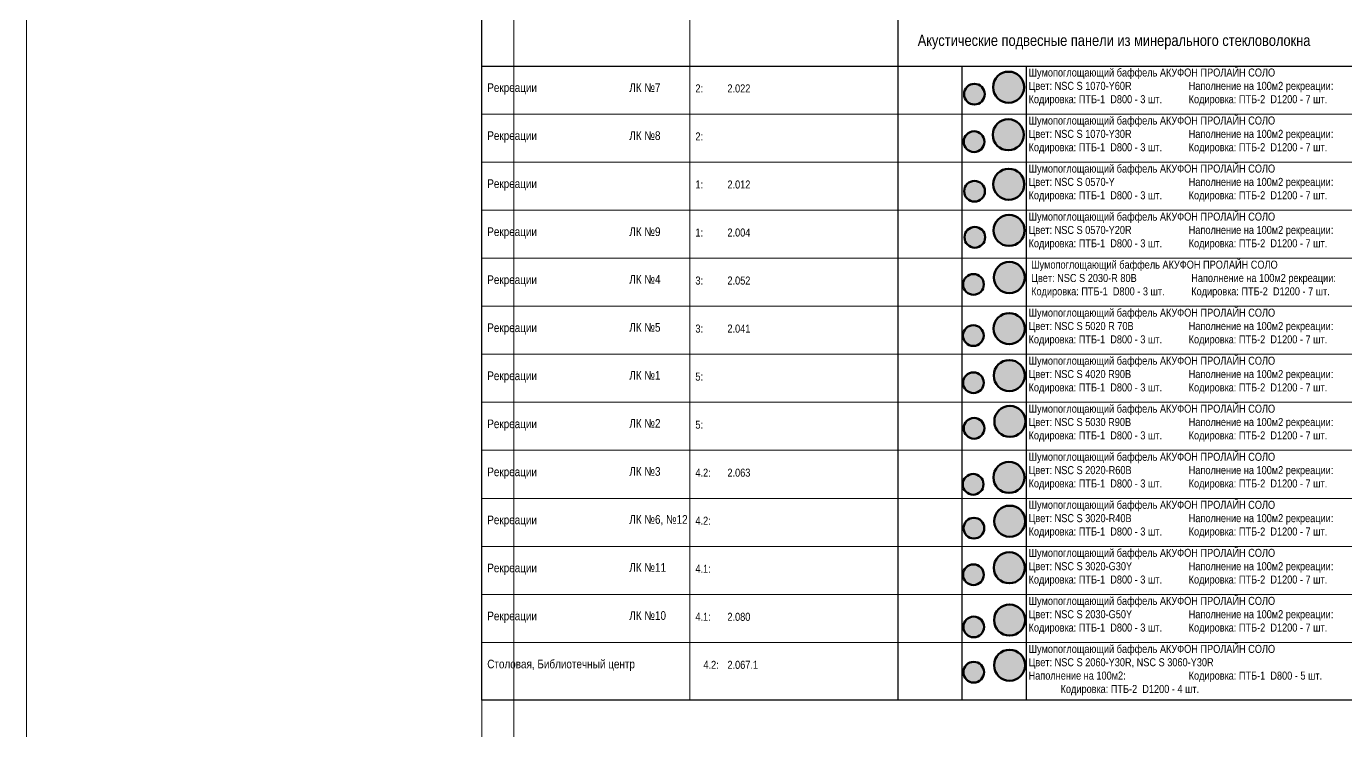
# Model space of a CAD drawing. Header units: millimetres. Extents: x -328335 to 1213373, y -208171 to 164144.
# Drawn here: x -206920 to -165720, y -165888 to -143896 of the extents above; entities that cross this region are included whole.
import ezdxf

# ---------------------------------------------------------------- set-up
doc = ezdxf.new("R2010")
doc.units = ezdxf.units.MM
doc.header["$LTSCALE"] = 0.5
for name, color, linetype, lineweight in [('АИ_Таблица', 7, 'Continuous', 13), ('АИ_Текст', 7, 'Continuous', 13), ('АЦ_Бафы', 8, 'Continuous', 0), ('АЦ_Стены', 8, 'Continuous', 70)]:
    doc.layers.add(name, color=color, linetype=linetype, lineweight=lineweight)
doc.layers.add('АР_Делит', color=120, linetype='Continuous', lineweight=0, plot=False)
doc.styles.add('style1', font='ARIALN.TTF')

# ---------------------------------------------------------------- blocks, each defined once
blk = doc.blocks.new('Баф_Ор-2_1200')
at = {"layer": 'АЦ_Стены', "true_color": 0xdc8b09}
h = blk.add_hatch(color=42, dxfattribs=at)
h.dxf.hatch_style = 1
h.paths.add_polyline_path([(600, 0, 1), (-600, 0, 1)])
at = {"layer": 'АЦ_Стены', "color": 42, "true_color": 0xdc8b09}
blk.add_circle((0, 0), 600, dxfattribs=at)
blk = doc.blocks.new('Баф_ж1_1200')
at = {"layer": 'АЦ_Стены', "true_color": 0xfad500}
h = blk.add_hatch(color=40, dxfattribs=at)
h.dxf.hatch_style = 1
h.paths.add_polyline_path([(600, 0, 1), (-600, 0, 1)])
at = {"layer": 'АЦ_Стены', "color": 40, "true_color": 0xfad500}
blk.add_circle((0, 0), 600, dxfattribs=at)
blk = doc.blocks.new('Баф_ж2_1200')
at = {"layer": 'АЦ_Стены', "true_color": 0xfdb230}
h = blk.add_hatch(color=40, dxfattribs=at)
h.dxf.hatch_style = 1
h.paths.add_polyline_path([(600, 0, 1), (-600, 0, 1)])
at = {"layer": 'АЦ_Стены', "color": 40, "true_color": 0xfdb230}
blk.add_circle((0, 0), 600, dxfattribs=at)
blk = doc.blocks.new('Баф_сер1_1200')
at = {"layer": 'АЦ_Стены', "true_color": 0x80abd1}
h = blk.add_hatch(color=143, dxfattribs=at)
h.dxf.hatch_style = 1
h.paths.add_polyline_path([(600, 0, 1), (-600, 0, 1)])
at = {"layer": 'АЦ_Стены', "color": 143, "true_color": 0x80abd1}
blk.add_circle((0, 0), 600, dxfattribs=at)
blk = doc.blocks.new('Баф_сер2_1200')
at = {"layer": 'АЦ_Стены', "true_color": 0x545671}
h = blk.add_hatch(color=251, dxfattribs=at)
h.dxf.hatch_style = 1
h.paths.add_polyline_path([(600, -13, 1), (-600, -13, 1)])
at = {"layer": 'АЦ_Стены', "color": 251, "true_color": 0x545671}
blk.add_circle((0, -13), 600, dxfattribs=at)
blk = doc.blocks.new('Баф_син1_1200')
at = {"layer": 'АЦ_Стены', "true_color": 0x5c7384}
h = blk.add_hatch(color=155, dxfattribs=at)
h.dxf.hatch_style = 1
h.paths.add_polyline_path([(600, 0, 1), (-600, 0, 1)])
at = {"layer": 'АЦ_Стены', "color": 155, "true_color": 0x5c7384}
blk.add_circle((0, 0), 600, dxfattribs=at)
blk = doc.blocks.new('Баф_син2_1200')
at = {"layer": 'АЦ_Стены', "true_color": 0x24526e}
h = blk.add_hatch(color=167, dxfattribs=at)
h.dxf.hatch_style = 1
h.paths.add_polyline_path([(600, 0, 1), (-600, 0, 1)])
at = {"layer": 'АЦ_Стены', "color": 167, "true_color": 0x24526e}
blk.add_circle((0, 0), 600, dxfattribs=at)
blk = doc.blocks.new('Баф_ф1_1200')
at = {"layer": 'АЦ_Стены', "true_color": 0x9e6b9d}
h = blk.add_hatch(color=215, dxfattribs=at)
h.dxf.hatch_style = 1
h.paths.add_polyline_path([(600, 0, 1), (-600, 0, 1)])
at = {"layer": 'АЦ_Стены', "color": 215, "true_color": 0x9e6b9d}
blk.add_circle((0, 0), 600, dxfattribs=at)
blk = doc.blocks.new('Баф_ф2_1200')
at = {"layer": 'АЦ_Стены', "true_color": 0x96435f}
h = blk.add_hatch(color=245, dxfattribs=at)
h.dxf.hatch_style = 1
h.paths.add_polyline_path([(600, 0, 1), (-600, 0, 1)])
at = {"layer": 'АЦ_Стены', "color": 245, "true_color": 0x96435f}
blk.add_circle((0, 0), 600, dxfattribs=at)
blk = doc.blocks.new('Баф_зел1_1200')
at = {"layer": 'АЦ_Стены', "true_color": 0x5d8038}
h = blk.add_hatch(color=77, dxfattribs=at)
h.dxf.hatch_style = 1
h.paths.add_polyline_path([(600, 0, 1), (-600, 0, 1)])
at = {"layer": 'АЦ_Стены', "color": 77, "true_color": 0x5d8038}
blk.add_circle((0, 0), 600, dxfattribs=at)
blk = doc.blocks.new('Баф_зел2_1200')
at = {"layer": 'АЦ_Стены', "true_color": 0x73b400}
h = blk.add_hatch(color=64, dxfattribs=at)
h.dxf.hatch_style = 1
h.paths.add_polyline_path([(600, 0, 1), (-600, 0, 1)])
at = {"layer": 'АЦ_Стены', "color": 64, "true_color": 0x73b400}
blk.add_circle((0, 0), 600, dxfattribs=at)
blk = doc.blocks.new('Баф_ор3_1200_столовая')
at = {"layer": 'АЦ_Стены', "true_color": 0xee6119}
h = blk.add_hatch(color=32, dxfattribs=at)
h.dxf.hatch_style = 1
h.paths.add_polyline_path([(600, 0, 1), (-600, 0, 1)])
at = {"layer": 'АЦ_Стены', "color": 32, "true_color": 0xee6119}
blk.add_circle((0, 0), 600, dxfattribs=at)
blk = doc.blocks.new('Баф_ор2_800')
at = {"layer": 'АЦ_Стены', "true_color": 0xdc8b09}
h = blk.add_hatch(color=42, dxfattribs=at)
h.dxf.hatch_style = 1
h.paths.add_polyline_path([(400, 0, 1), (-400, 0, 1)])
at = {"layer": 'АЦ_Стены', "color": 42, "true_color": 0xdc8b09}
blk.add_circle((0, 0), 400, dxfattribs=at)
blk = doc.blocks.new('Баф_ж1_800')
at = {"layer": 'АЦ_Стены', "true_color": 0xfad500}
h = blk.add_hatch(color=40, dxfattribs=at)
h.dxf.hatch_style = 1
h.paths.add_polyline_path([(400, 0, 1), (-400, 0, 1)])
at = {"layer": 'АЦ_Стены', "color": 40, "true_color": 0xfad500}
blk.add_circle((0, 0), 400, dxfattribs=at)
blk = doc.blocks.new('Баф_ж2_800')
at = {"layer": 'АЦ_Стены', "true_color": 0xfdb230}
h = blk.add_hatch(color=40, dxfattribs=at)
h.dxf.hatch_style = 1
h.paths.add_polyline_path([(400, 0, 1), (-400, 0, 1)])
at = {"layer": 'АЦ_Стены', "color": 40, "true_color": 0xfdb230}
blk.add_circle((0, 0), 400, dxfattribs=at)
blk = doc.blocks.new('Баф_сер1_800')
at = {"layer": 'АЦ_Стены', "true_color": 0x80abd1}
h = blk.add_hatch(color=143, dxfattribs=at)
h.dxf.hatch_style = 1
h.paths.add_polyline_path([(400, 0, 1), (-400, 0, 1)])
at = {"layer": 'АЦ_Стены', "color": 143, "true_color": 0x80abd1}
blk.add_circle((0, 0), 400, dxfattribs=at)
blk = doc.blocks.new('Баф_сер2_800')
at = {"layer": 'АЦ_Стены', "true_color": 0x545671}
h = blk.add_hatch(color=251, dxfattribs=at)
h.dxf.hatch_style = 1
h.paths.add_polyline_path([(400, 0, 1), (-400, 0, 1)])
at = {"layer": 'АЦ_Стены', "color": 251, "true_color": 0x545671}
blk.add_circle((0, 0), 400, dxfattribs=at)
blk = doc.blocks.new('Баф_син1_800')
at = {"layer": 'АЦ_Стены', "true_color": 0x5c7384}
h = blk.add_hatch(color=155, dxfattribs=at)
h.dxf.hatch_style = 1
h.paths.add_polyline_path([(400, 0, 1), (-400, 0, 1)])
at = {"layer": 'АЦ_Стены', "color": 155, "true_color": 0x5c7384}
blk.add_circle((0, 0), 400, dxfattribs=at)
blk = doc.blocks.new('Баф_син2_800')
at = {"layer": 'АЦ_Стены', "true_color": 0x24526e}
h = blk.add_hatch(color=167, dxfattribs=at)
h.dxf.hatch_style = 1
h.paths.add_polyline_path([(400, 0, 1), (-400, 0, 1)])
at = {"layer": 'АЦ_Стены', "color": 167, "true_color": 0x24526e}
blk.add_circle((0, 0), 400, dxfattribs=at)
blk = doc.blocks.new('Баф_ф1_800')
at = {"layer": 'АЦ_Стены', "true_color": 0x9e6b9d}
h = blk.add_hatch(color=215, dxfattribs=at)
h.dxf.hatch_style = 1
h.paths.add_polyline_path([(400, 0, 1), (-400, 0, 1)])
at = {"layer": 'АЦ_Стены', "color": 215, "true_color": 0x9e6b9d}
blk.add_circle((0, 0), 400, dxfattribs=at)
blk = doc.blocks.new('Баф_ф2_800')
at = {"layer": 'АЦ_Стены', "true_color": 0x96435f}
h = blk.add_hatch(color=245, dxfattribs=at)
h.dxf.hatch_style = 1
h.paths.add_polyline_path([(400, 0, 1), (-400, 0, 1)])
at = {"layer": 'АЦ_Стены', "color": 245, "true_color": 0x96435f}
blk.add_circle((0, 0), 400, dxfattribs=at)
blk = doc.blocks.new('Баф_зел1_800')
at = {"layer": 'АЦ_Стены', "true_color": 0x5d8038}
h = blk.add_hatch(color=77, dxfattribs=at)
h.dxf.hatch_style = 1
h.paths.add_polyline_path([(400, 0, 1), (-400, 0, 1)])
at = {"layer": 'АЦ_Стены', "color": 77, "true_color": 0x5d8038}
blk.add_circle((0, 0), 400, dxfattribs=at)
blk = doc.blocks.new('Баф_зел2_800')
at = {"layer": 'АЦ_Стены', "true_color": 0x73b400}
h = blk.add_hatch(color=64, dxfattribs=at)
h.dxf.hatch_style = 1
h.paths.add_polyline_path([(400, 0, 1), (-400, 0, 1)])
at = {"layer": 'АЦ_Стены', "color": 64, "true_color": 0x73b400}
blk.add_circle((0, 0), 400, dxfattribs=at)
blk = doc.blocks.new('Баф_ор3_800_столовая')
at = {"layer": 'АЦ_Стены', "true_color": 0xee6119}
h = blk.add_hatch(color=32, dxfattribs=at)
h.dxf.hatch_style = 1
h.paths.add_polyline_path([(400, 0, 1), (-400, 0, 1)])
at = {"layer": 'АЦ_Стены', "color": 32, "true_color": 0xee6119}
blk.add_circle((0, 0), 400, dxfattribs=at)
blk = doc.blocks.new('Баф_ор1_800')
at = {"layer": 'АЦ_Стены', "true_color": 0xee6119}
h = blk.add_hatch(color=32, dxfattribs=at)
h.dxf.hatch_style = 1
h.paths.add_polyline_path([(400, 0, 1), (-400, 0, 1)])
at = {"layer": 'АЦ_Стены', "color": 32, "true_color": 0xee6119}
blk.add_circle((0, 0), 400, dxfattribs=at)
blk = doc.blocks.new('Баф_Ор-1_1200')
at = {"layer": 'АЦ_Стены', "true_color": 0xee6119}
h = blk.add_hatch(color=32, dxfattribs=at)
h.dxf.hatch_style = 1
h.paths.add_polyline_path([(600, 0, 1), (-600, 0, 1)])
at = {"layer": 'АЦ_Стены', "color": 32, "true_color": 0xee6119}
blk.add_circle((0, 0), 600, dxfattribs=at)

msp = doc.modelspace()

# ---------------------------------------------------------------- linework, layer by layer
at = {"layer": 'АИ_Таблица'}
for p, q in [((-186201.482, -108537.155), (-186201.482, -164934.897)), ((-192701.482, -146634.897), (-151201.482, -146634.897)), ((-192701.482, -148134.897), (-151201.482, -148134.897)), ((-192701.482, -149634.897), (-151201.482, -149634.897)), ((-192701.482, -151134.897), (-151201.482, -151134.897)), ((-192701.482, -152634.897), (-151201.482, -152634.897)), ((-192701.482, -154134.897), (-151201.482, -154134.897)), ((-192701.482, -155634.897), (-151201.482, -155634.897)), ((-192701.482, -157134.897), (-151201.482, -157134.897)), ((-192701.482, -158634.897), (-151201.482, -158634.897)), ((-192701.482, -160134.897), (-151201.482, -160134.897)), ((-192701.482, -161634.897), (-151201.482, -161634.897)), ((-192701.482, -163134.897), (-151201.482, -163134.897)), ((-192701.482, -164934.897), (-151201.482, -164934.897))]:
    msp.add_line(p, q, dxfattribs=at)
at = {"layer": 'АИ_Таблица', "lineweight": 30}
for p, q in [((-179701.482, -108537.155), (-179701.482, -164934.897)), ((-192701.482, -145134.897), (-151201.482, -145134.897)), ((-177701.482, -145134.897), (-177701.482, -164934.897)), ((-175701.482, -145134.897), (-175701.482, -164934.897)), ((-175701.482, -145134.897), (-175701.482, -164934.897))]:
    msp.add_line(p, q, dxfattribs=at)
msp.add_lwpolyline([(-192701.482, -107237.155), (-151201.482, -107237.155), (-151201.482, -164934.897), (-192701.482, -164934.897)], close=True, dxfattribs=at)
at = {"layer": 'АР_Делит'}
for points in [[(-206920.42, -187525.711), (-206920.42, -45149.28)], [(-192701.482, -106311.28), (-192701.482, -187525.711)], [(-191701.482, -143634.897), (-191701.482, -187525.711)]]:
    msp.add_lwpolyline(points, dxfattribs=at)

# ---------------------------------------------------------------- block references
at = {"layer": 'АЦ_Бафы', "xscale": 0.8091153242302125, "yscale": 0.8091153242302125, "zscale": 0.8091153242302125}
for name, p in [('Баф_Ор-1_1200', (-176245.674, -145795.778)), ('Баф_ор1_800', (-177314.165, -146012.626)), ('Баф_Ор-2_1200', (-176255.938, -147279.696)), ('Баф_ор2_800', (-177324.43, -147496.544)), ('Баф_ж1_800', (-177309.46, -149044.241)), ('Баф_ж1_1200', (-176240.969, -148827.393)), ('Баф_ж2_1200', (-176231.6, -150265.858)), ('Баф_ж2_800', (-177300.091, -150482.706)), ('Баф_сер1_1200', (-176222.427, -151737.107)), ('Баф_сер1_800', (-177342.25, -151953.955)), ('Баф_сер2_1200', (-176227.111, -153324.281)), ('Баф_сер2_800', (-177346.934, -153551.648)), ('Баф_син1_1200', (-176224.022, -154800.672)), ('Баф_син1_800', (-177343.845, -155023.721)), ('Баф_син2_800', (-177325.045, -156447.355)), ('Баф_син2_1200', (-176205.222, -156230.506)), ('Баф_ф1_1200', (-176233.423, -157979.884)), ('Баф_ф1_800', (-177353.247, -158196.732)), ('Баф_ф2_1200', (-176209.922, -159348.63)), ('Баф_ф2_800', (-177329.746, -159565.478)), ('Баф_зел1_1200', (-176224.023, -160801.961)), ('Баф_зел1_800', (-177343.847, -161018.809)), ('Баф_зел2_800', (-177334.445, -162650.708)), ('Баф_зел2_1200', (-176214.622, -162433.86)), ('Баф_ор3_1200_столовая', (-176214.622, -163846.78)), ('Баф_ор3_800_столовая', (-177334.445, -164063.629))]:
    msp.add_blockref(name, p, dxfattribs=at)

# ---------------------------------------------------------------- texts
at = {"layer": 'АИ_Текст', "color": 0, "style": 'style1'}
for s, insert, char_height, width, attachment_point in [('Акустические подвесные панели из минерального стекловолокна', (-172951.482, -144384.897), 350, 26500, 5), ('\\pxa0.66667;{\\C256;Шумопоглощающий баффель АКУФОН ПРОЛАЙН СОЛО ^I^I  Цвет: \\C240;\\c2367469;NSC S 1070-Y60R^I^I\\C256;Наполнение на 100м2 рекреации: Кодировка: ПТБ-1  D800 - 3 шт.^IКодировка: ПТБ-2  D1200 - 7 шт.}', (-175621.5, -145211.203), 250, 9820.01777, 1), ('Рекреации', (-192527.086, -145672.323), 270, 6325.60446, 1), ('ЛК №7', (-188089.924, -145672.323), 270, 6325.60446, 1), ('\\pxa0.66667;{\\C256;Шумопоглощающий баффель АКУФОН ПРОЛАЙН СОЛО ^I^I  Цвет: \\C240;\\c2367469;NSC S 1070-Y30R^I^I\\C256;Наполнение на 100м2 рекреации: Кодировка: ПТБ-1  D800 - 3 шт.^IКодировка: ПТБ-2  D1200 - 7 шт.}', (-175621.5, -146711.203), 250, 9820.01777, 1), ('Рекреации', (-192527.086, -147172.323), 270, 6325.60446, 1), ('ЛК №8', (-188089.924, -147172.323), 270, 6325.60446, 1), ('\\P2:  ', (-186027.086, -146791.602), 250, 6325.60446, 1), ('\\pxb0.25,a0.66667,sm1;{\\C256;Шумопоглощающий баффель АКУФОН ПРОЛАЙН СОЛО ^I^I  Цвет: \\C240;\\c2367469;NSC S 0570-Y\\C256;^I^I^IНаполнение на 100м2 рекреации: Кодировка: ПТБ-1  D800 - 3 шт.^IКодировка: ПТБ-2  D1200 - 7 шт.}', (-175621.5, -148211.203), 250, 9820.01777, 1), ('Рекреации', (-192527.086, -148672.323), 270, 6325.60446, 1), ('\\pxa0.66667;{\\C256;Шумопоглощающий баффель АКУФОН ПРОЛАЙН СОЛО ^I^I  Цвет: \\C240;\\c2367469;NSC S 0570-Y20R^I^I\\C256;Наполнение на 100м2 рекреации: Кодировка: ПТБ-1  D800 - 3 шт.^IКодировка: ПТБ-2  D1200 - 7 шт.}', (-175621.5, -149711.203), 250, 9820.01777, 1), ('Рекреации', (-192527.086, -150172.323), 270, 6325.60446, 1), ('ЛК №9', (-188089.924, -150172.323), 270, 6325.60446, 1), ('\\pxb0.25,a0.66667,sm1;{\\C256;Шумопоглощающий баффель АКУФОН ПРОЛАЙН СОЛО ^I^I  Цвет: \\C240;\\c2367469;NSC S 2030-R 80B\\C256;^I^IНаполнение на 100м2 рекреации: Кодировка: ПТБ-1  D800 - 3 шт.^IКодировка: ПТБ-2  D1200 - 7 шт.}', (-175541.517, -151211.203), 250, 9820.01777, 1), ('Рекреации', (-192527.086, -151672.323), 270, 6325.60446, 1), ('ЛК №4', (-188089.924, -151658.496), 270, 6325.60446, 1), ('\\pxb0.25,a0.66667,sm1;{\\C256;Шумопоглощающий баффель АКУФОН ПРОЛАЙН СОЛО ^I^I  Цвет: \\C240;\\c2367469;NSC S 5020 R 70В\\C256;^I^IНаполнение на 100м2 рекреации: Кодировка: ПТБ-1  D800 - 3 шт.^IКодировка: ПТБ-2  D1200 - 7 шт.}', (-175621.5, -152711.203), 250, 9820.01777, 1), ('Рекреации', (-192527.086, -153172.323), 270, 6325.60446, 1), ('ЛК №5', (-188089.924, -153158.496), 270, 6325.60446, 1), ('\\pxb0.25,a0.66667,sm1;{\\C256;Шумопоглощающий баффель АКУФОН ПРОЛАЙН СОЛО ^I^I  Цвет: \\C240;\\c2367469;NSC S 4020 R90B\\C256;^I^IНаполнение на 100м2 рекреации: Кодировка: ПТБ-1  D800 - 3 шт.^IКодировка: ПТБ-2  D1200 - 7 шт.}', (-175621.5, -154211.203), 250, 9820.01777, 1), ('Рекреации', (-192527.086, -154672.323), 270, 6325.60446, 1), ('ЛК №1', (-188089.924, -154658.496), 270, 6325.60446, 1), ('\\P5:', (-186027.086, -154291.602), 250, 6325.60446, 1), ('\\pxb0.25,a0.66667,sm1;{\\C256;Шумопоглощающий баффель АКУФОН ПРОЛАЙН СОЛО ^I^I  Цвет: \\C240;\\c2367469;NSC S 5030\\C256; \\C240;\\c2367469;R90B\\C256;^I^IНаполнение на 100м2 рекреации: Кодировка: ПТБ-1  D800 - 3 шт.^IКодировка: ПТБ-2  D1200 - 7 шт.}', (-175621.5, -155709.16), 250, 9820.01777, 1), ('Рекреации', (-192527.086, -156172.323), 270, 6325.60446, 1), ('ЛК №2', (-188089.924, -156158.496), 270, 6325.60446, 1), ('\\pxa0.66667;{\\C256;Шумопоглощающий баффель АКУФОН ПРОЛАЙН СОЛО ^I^I  Цвет: \\C240;\\c2367469;NSC S 2020-R60B^I^I\\C256;Наполнение на 100м2 рекреации: Кодировка: ПТБ-1  D800 - 3 шт.^IКодировка: ПТБ-2  D1200 - 7 шт.}', (-175621.5, -157211.203), 250, 9820.01777, 1), ('Рекреации', (-192527.086, -157672.323), 270, 6325.60446, 1), ('ЛК №3', (-188089.924, -157658.496), 270, 6325.60446, 1), ('\\pxa0.66667;{\\C256;Шумопоглощающий баффель АКУФОН ПРОЛАЙН СОЛО ^I^I  Цвет: \\C240;\\c2367469;NSC S 3020-R40B^I^I\\C256;Наполнение на 100м2 рекреации: Кодировка: ПТБ-1  D800 - 3 шт.^IКодировка: ПТБ-2  D1200 - 7 шт.}', (-175621.5, -158711.203), 250, 9820.01777, 1), ('Рекреации', (-192527.086, -159172.323), 270, 6325.60446, 1), ('ЛК №6, №12', (-188089.924, -159158.496), 270, 6325.60446, 1), ('\\pxa0.66667;{\\C256;Шумопоглощающий баффель АКУФОН ПРОЛАЙН СОЛО ^I^I  Цвет: \\C240;\\c2367469;NSC S 3020-G30Y^I^I\\C256;Наполнение на 100м2 рекреации: Кодировка: ПТБ-1  D800 - 3 шт.^IКодировка: ПТБ-2  D1200 - 7 шт.}', (-175621.5, -160211.203), 250, 9820.01777, 1), ('Рекреации', (-192527.086, -160672.323), 270, 6325.60446, 1), ('ЛК №11', (-188089.924, -160658.496), 270, 6325.60446, 1), ('\\pxa0.66667;{\\C256;Шумопоглощающий баффель АКУФОН ПРОЛАЙН СОЛО ^I^I  Цвет: \\C240;\\c2367469;NSC S 2030-G50Y ^I^I\\C256;Наполнение на 100м2 рекреации: Кодировка: ПТБ-1  D800 - 3 шт.^IКодировка: ПТБ-2  D1200 - 7 шт.}', (-175621.5, -161711.203), 250, 9820.01777, 1), ('Рекреации', (-192527.086, -162172.323), 270, 6325.60446, 1), ('ЛК №10', (-188089.924, -162158.496), 270, 6325.60446, 1), ('{\\C256;Шумопоглощающий баффель АКУФОН ПРОЛАЙН СОЛО ^I^I  Цвет: \\C240;\\c2367469;NSC S 2060-Y30R\\C256;, \\C240;\\c2367469;NSC S 3060-Y30R\\C256;^I^I^I   Наполнение на 100м2: ^I^IКодировка: ПТБ-1  D800 - 5 шт.^I^I^I^I^IКодировка: ПТБ-2  D1200 - 4 шт.}', (-175621.5, -163211.203), 250, 9820.01777, 1), ('Столовая, Библиотечный центр', (-192527.086, -163672.323), 270, 6325.60446, 1)]:
    msp.add_mtext(s, dxfattribs=dict(at, insert=insert, char_height=char_height, width=width, attachment_point=attachment_point))
at = {"layer": 'АИ_Текст', "color": 5, "char_height": 250, "width": 6325.60446, "attachment_point": 1, "style": 'style1'}
for s, insert in [('\\P2:  ^I2.022 ', (-186027.086, -145291.602)), ('\\P1:  ^I2.012  ', (-186027.086, -148291.602)), ('\\P1:  ^I2.004', (-186027.086, -149791.602)), ('\\P3:  ^I2.052  ', (-186027.086, -151291.602)), ('\\P3:  ^I2.041\\P ', (-186027.086, -152791.602)), ('\\P5:  ^I', (-186027.086, -155791.602)), ('\\P4.2:  ^I2.063  ', (-186027.086, -157291.602)), ('\\P4.2:  ^I   ', (-186027.086, -158791.602)), ('\\P4.1:    ', (-186027.086, -160291.602)), ('\\P4.1:  ^I2.080  ', (-186027.086, -161791.602)), ('\\P\\pxi-3,l4,t4;4.2:^I2.067.1^I   ', (-186027.086, -163291.602))]:
    msp.add_mtext(s, dxfattribs=dict(at, insert=insert))

doc.saveas('drawing.dxf')
